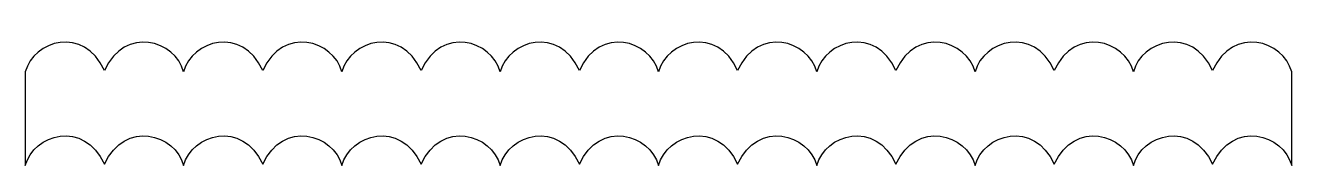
# Model space of a CAD drawing. Header units: centimetres. Extents: x -9.3 to 9.3, y -0.8 to 1.2.
import ezdxf

# ---------------------------------------------------------------- set-up
doc = ezdxf.new("R2010")
doc.units = ezdxf.units.CM
doc.header["$MEASUREMENT"] = 0
doc.layers.add('Camada 1', color=7, linetype='Continuous')

msp = doc.modelspace()

# ---------------------------------------------------------------- linework, layer by layer
at = {"layer": 'Camada 1'}
msp.add_open_spline([(9.25897, -0.8194), (9.13869, -0.35831), (8.39696, -0.13778), (8.09626, -0.79934), (8.09626, -0.79934), (7.79553, -0.13778), (7.0538, -0.35831), (6.93352, -0.8194), (6.93352, -0.8194), (6.81324, -0.35831), (6.07151, -0.13778), (5.77081, -0.79934), (5.77081, -0.79934), (5.47008, -0.13778), (4.72835, -0.35831), (4.60807, -0.8194), (4.60807, -0.8194), (4.48782, -0.35831), (3.74606, -0.13778), (3.44536, -0.79934), (3.44536, -0.79934), (3.14466, -0.13778), (2.4029, -0.35831), (2.28265, -0.8194), (2.28265, -0.8194), (2.16234, -0.35831), (1.42064, -0.13778), (1.11991, -0.79934), (1.11991, -0.79934), (0.81918, -0.13778), (0.07748, -0.35831), (-0.04283, -0.8194), (-0.04283, -0.8194), (-0.16308, -0.35831), (-0.90484, -0.13778), (-1.20554, -0.79934), (-1.20554, -0.79934), (-1.50624, -0.13778), (-2.248, -0.35831), (-2.36825, -0.8194), (-2.36825, -0.8194), (-2.48856, -0.35831), (-3.23026, -0.13778), (-3.53099, -0.79934), (-3.53099, -0.79934), (-3.83172, -0.13778), (-4.57342, -0.35831), (-4.69373, -0.8194), (-4.69373, -0.8194), (-4.81398, -0.35831), (-5.55574, -0.13778), (-5.85644, -0.79934), (-5.85644, -0.79934), (-6.15714, -0.13778), (-6.8989, -0.35831), (-7.01915, -0.8194), (-7.01915, -0.8194), (-7.13946, -0.35831), (-7.88119, -0.13778), (-8.18189, -0.79934), (-8.18189, -0.79934), (-8.48262, -0.13778), (-9.22435, -0.35831), (-9.34463, -0.8194), (-9.34463, -0.8194), (-9.34463, -0.8194), (-9.34463, 0.55643), (-9.34463, 0.55643), (-9.34463, 0.55643), (-9.22435, 1.01752), (-8.48262, 1.23805), (-8.18189, 0.57649), (-8.18189, 0.57649), (-7.88116, 1.23805), (-7.13946, 1.01752), (-7.01915, 0.55643), (-7.01915, 0.55643), (-6.8989, 1.01752), (-6.15714, 1.23805), (-5.85644, 0.57649), (-5.85644, 0.57649), (-5.55574, 1.23805), (-4.81398, 1.01752), (-4.69373, 0.55643), (-4.69373, 0.55643), (-4.57342, 1.01752), (-3.83172, 1.23805), (-3.53099, 0.57649), (-3.53099, 0.57649), (-3.23026, 1.23805), (-2.48856, 1.01752), (-2.36825, 0.55643), (-2.36825, 0.55643), (-2.248, 1.01752), (-1.50624, 1.23805), (-1.20554, 0.57649), (-1.20554, 0.57649), (-0.90484, 1.23805), (-0.16308, 1.01752), (-0.04283, 0.55643), (-0.04283, 0.55643), (0.07748, 1.01752), (0.81918, 1.23805), (1.11991, 0.57649), (1.11991, 0.57649), (1.42064, 1.23805), (2.16234, 1.01752), (2.28265, 0.55643), (2.28265, 0.55643), (2.4029, 1.01752), (3.14466, 1.23805), (3.44536, 0.57649), (3.44536, 0.57649), (3.74606, 1.23805), (4.48782, 1.01752), (4.60807, 0.55643), (4.60807, 0.55643), (4.72835, 1.01752), (5.47008, 1.23805), (5.77081, 0.57649), (5.77081, 0.57649), (6.07151, 1.23805), (6.81324, 1.01752), (6.93352, 0.55643), (6.93352, 0.55643), (7.0538, 1.01752), (7.79553, 1.23805), (8.09626, 0.57649), (8.09626, 0.57649), (8.39696, 1.23805), (9.13869, 1.01752), (9.25897, 0.55643), (9.25897, 0.55643), (9.25897, 0.55643), (9.25897, -0.8194), (9.25897, -0.8194)], degree=3, knots=[0, 0, 0, 0, 0.02857143, 0.02857143, 0.02857143, 0.02857143, 0.05714286, 0.05714286, 0.05714286, 0.05714286, 0.08571429, 0.08571429, 0.08571429, 0.08571429, 0.11428571, 0.11428571, 0.11428571, 0.11428571, 0.14285714, 0.14285714, 0.14285714, 0.14285714, 0.17142857, 0.17142857, 0.17142857, 0.17142857, 0.2, 0.2, 0.2, 0.2, 0.22857143, 0.22857143, 0.22857143, 0.22857143, 0.25714286, 0.25714286, 0.25714286, 0.25714286, 0.28571429, 0.28571429, 0.28571429, 0.28571429, 0.31428571, 0.31428571, 0.31428571, 0.31428571, 0.34285714, 0.34285714, 0.34285714, 0.34285714, 0.37142857, 0.37142857, 0.37142857, 0.37142857, 0.4, 0.4, 0.4, 0.4, 0.42857143, 0.42857143, 0.42857143, 0.42857143, 0.45714286, 0.45714286, 0.45714286, 0.45714286, 0.48571429, 0.48571429, 0.48571429, 0.48571429, 0.51428571, 0.51428571, 0.51428571, 0.51428571, 0.54285714, 0.54285714, 0.54285714, 0.54285714, 0.57142857, 0.57142857, 0.57142857, 0.57142857, 0.6, 0.6, 0.6, 0.6, 0.62857143, 0.62857143, 0.62857143, 0.62857143, 0.65714286, 0.65714286, 0.65714286, 0.65714286, 0.68571429, 0.68571429, 0.68571429, 0.68571429, 0.71428571, 0.71428571, 0.71428571, 0.71428571, 0.74285714, 0.74285714, 0.74285714, 0.74285714, 0.77142857, 0.77142857, 0.77142857, 0.77142857, 0.8, 0.8, 0.8, 0.8, 0.82857143, 0.82857143, 0.82857143, 0.82857143, 0.85714286, 0.85714286, 0.85714286, 0.85714286, 0.88571429, 0.88571429, 0.88571429, 0.88571429, 0.91428571, 0.91428571, 0.91428571, 0.91428571, 0.94285714, 0.94285714, 0.94285714, 0.94285714, 1, 1, 1, 1], dxfattribs=at)

doc.saveas('drawing.dxf')
